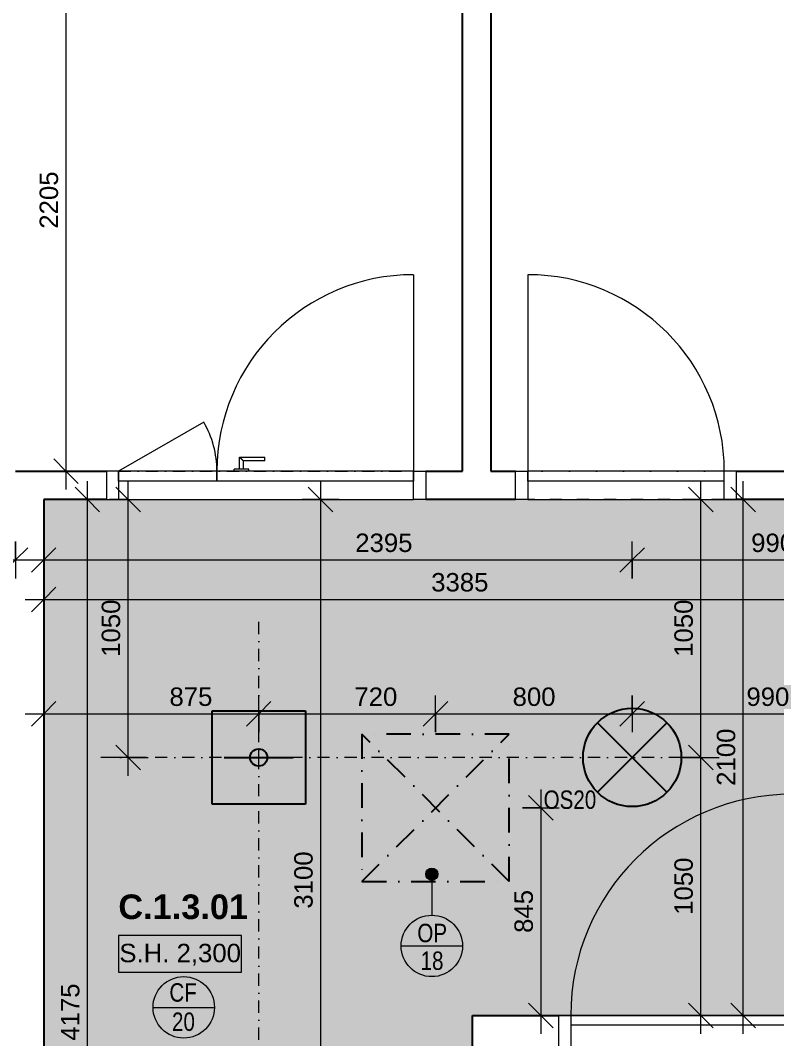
# Model space of a CAD drawing. Header units: millimetres. Extents: x -48113 to -1543, y -7799 to 11925.
# Drawn here: x -42315 to -39237, y -571 to 3573 of the extents above; entities that cross this region are included whole.
import ezdxf

# ---------------------------------------------------------------- set-up
doc = ezdxf.new("R2010")
doc.units = ezdxf.units.MM
for name, pattern in [('ABMV_DashDot_2_2mm-S0_6mm', [110, 50, -30, 0, -30]), ('HA_DashDot_2_2mm-S0_6mm', [110, 50, -30, 0, -30]), ('HA_DashDot_4mm-S1mm', [200, 100, -50, 0, -50])]:
    doc.linetypes.add(name, pattern=pattern)
for name, color, linetype, lineweight in [('A-____-____-DIMS', 9, 'Continuous', 5), ('A-____-____-DIMS-50', 9, 'Continuous', 5), ('A-AREA-____-IDEN', 9, 'Continuous', 9), ('A-CLNG-____-IDEN', 9, 'Continuous', 9), ('A-CLNG-____-PATT', 9, 'Continuous', 9), ('A-DETL-____-OTLN', 9, 'Continuous', 25), ('A-DETL-____-THIN', 9, 'Continuous', 9), ('A-DETL-GENF-OTLN', 9, 'Continuous', 9), ('A-DOOR-____-MCUT', 9, 'HA_DashDot_2_2mm-S0_6mm', 9), ('A-DOOR-____-OTLN', 9, 'Continuous', 9), ('A-DOOR-FRAM-OTLN', 9, 'Continuous', 9), ('A-FLOR-____-OVHD', 9, 'HA_DashDot_4mm-S1mm', 25), ('A-GENM-____-IDEN', 9, 'Continuous', 9), ('E-LITE-EQPM-IDEN', 9, 'Continuous', 9), ('E-LITE-EQPM-OTLN', 9, 'Continuous', 9), ('G-____-____-DIMS', 9, 'Continuous', 5), ('I-WALL-____-MCUT', 9, 'Continuous', 25)]:
    doc.layers.add(name, color=color, linetype=linetype, lineweight=lineweight)
doc.styles.add('Arial_1', font='arial.ttf', dxfattribs={"height": 75})
doc.styles.add('Arial_2', font='arial.ttf', dxfattribs={"width": 0.8, "height": 75})
doc.styles.add('Arial_B', font='arialbd.ttf', dxfattribs={"height": 100})
doc.dimstyles.new('Inner_Dimensions', dxfattribs={"dimscale": 304.8, "dimtxt": 76.519455, "dimasz": 0.328084, "dimexe": 0.246063, "dimexo": 0.0625, "dimgap": 0.032808, "dimtad": 1, "dimdec": 0, "dimzin": 0, "dimdsep": 46, "dimtxsty": 'Arial_1', "dimblk1": 'OBLIQUE', "dimblk2": 'OBLIQUE', "dimsah": 1, "dimcen": 0.09, "dimdle": 0.246063, "dimazin": 0, "dimtfac": 1, "dimtdec": 4, "dimtix": 1, "dimtmove": 0, "dimatfit": 3, "dimfxl": 0.246063, "dimfxlon": 1, "dimtvp": 1, "dimtolj": 1, "dimtzin": 0, "dimlwd": 9, "dimlwe": 9, "dimarcsym": 2})
doc.dimstyles.new('Inner_Dimensions_1', dxfattribs={"dimscale": 304.8, "dimtxt": 76.519455, "dimasz": 0.328084, "dimexe": 0.246063, "dimexo": 0.0625, "dimgap": 0.032808, "dimtad": 1, "dimdec": 0, "dimzin": 0, "dimdsep": 46, "dimtxsty": 'Arial_1', "dimblk1": 'OBLIQUE', "dimblk2": 'OBLIQUE', "dimsah": 1, "dimcen": 0.09, "dimdle": 0.246063, "dimazin": 0, "dimtfac": 1, "dimtdec": 4, "dimtix": 1, "dimtmove": 2, "dimatfit": 3, "dimfxl": 0.246063, "dimfxlon": 1, "dimtvp": 1, "dimtolj": 1, "dimtzin": 0, "dimlwd": 9, "dimlwe": 9, "dimarcsym": 2})

# ---------------------------------------------------------------- blocks, each defined once
blk = doc.blocks.new('HA_DR_Single_Swing_Solid - In_BJ_900x2100_Vstup-2040224-DPS_1NP-C')
at = {"layer": 'A-DOOR-____-MCUT'}
for p, q in [((-450, 125), (450, 125)), ((-450, -125), (450, -125))]:
    blk.add_line(p, q, dxfattribs=at)
at = {"layer": 'A-DOOR-____-OTLN', "lineweight": 5}
blk.add_line((450, 1025), (450, 125), dxfattribs=at)
at = {"layer": 'A-DOOR-____-OTLN'}
for p, q in [((-500, 125), (500, 125)), ((450, 125), (-450, 125)), ((-450, 125), (-450, 85)), ((450, 125), (450, 85)), ((450, 85), (-450, 85)), ((-500, -125), (500, -125))]:
    blk.add_line(p, q, dxfattribs=at)
at = {"layer": 'A-DOOR-____-OTLN', "lineweight": 5}
blk.add_arc((450, 125), 900, 90, 180, dxfattribs=at)
at = {"layer": 'A-DOOR-FRAM-OTLN'}
for p, q in [((-500, 125), (-500, -125)), ((-450, 125), (-500, 125)), ((-450, 125), (-450, -125)), ((450, -125), (450, 125)), ((450, 125), (500, 125)), ((500, 125), (500, -125)), ((-500, -125), (-450, -125)), ((-450, -125), (450, -125)), ((500, -125), (450, -125))]:
    blk.add_line(p, q, dxfattribs=at)
blk = doc.blocks.new('HA_DR_Double_Swing_Solid - In_BJ_1200x2100_800-1662813-DPS_1NP-C')
at = {"layer": 'A-DOOR-____-MCUT'}
for p, q in [((-600, 57.5), (600, 57.5)), ((-600, -57.5), (600, -57.5))]:
    blk.add_line(p, q, dxfattribs=at)
at = {"layer": 'A-DOOR-____-OTLN', "lineweight": 5}
for p, q in [((600, 857.5), (600, 57.5)), ((-253.6, 257.5), (-600, 57.5))]:
    blk.add_line(p, q, dxfattribs=at)
at = {"layer": 'A-DOOR-____-OTLN'}
for p, q in [((-107.5, 65.5), (-107.5, 115)), ((-107.5, 115), (-5, 115)), ((-92.5, 100), (-92.5, 65.5)), ((-5, 100), (-92.5, 100)), ((-5, 100), (-5, 115)), ((-200, 57.5), (-600, 57.5)), ((-600, 17.5), (-600, 57.5)), ((-200, 17.5), (-200, 57.5)), ((600, 57.5), (-200, 57.5)), ((-200, 57.5), (-200, 17.5)), ((-70, 65.5), (-130, 65.5)), ((-130, 57.5), (-130, 65.5)), ((-70, 57.5), (-70, 65.5)), ((600, 57.5), (600, 17.5)), ((-200, 17.5), (-600, 17.5)), ((600, 17.5), (-200, 17.5))]:
    blk.add_line(p, q, dxfattribs=at)
at = {"layer": 'A-DOOR-____-OTLN', "lineweight": 5}
for centre, radius, start, end in [((600, 57.5), 800, 90, 180), ((-600, 57.5), 400, 360, 30)]:
    blk.add_arc(centre, radius, start, end, dxfattribs=at)
at = {"layer": 'A-DOOR-____-OTLN'}
blk.add_open_spline([(-107.5, 115), (-107.5, 115), (-107.4, 114.9), (-106.9, 114.4), (-106.5, 114), (-106.1, 113.6), (-105.6, 113.1), (-105.2, 112.7), (-104.6, 112.1), (-103.9, 111.4), (-103.3, 110.8), (-102.9, 110.4), (-102.4, 109.9), (-101.9, 109.4), (-101.5, 109), (-101, 108.5), (-100.5, 108), (-100, 107.5), (-99.5, 107), (-99, 106.5), (-98.5, 106), (-98.1, 105.6), (-97.6, 105.1), (-97.1, 104.6), (-96.7, 104.2), (-96.2, 103.7), (-95.8, 103.3), (-95.3, 102.8), (-94.8, 102.3), (-94.4, 101.9), (-93.9, 101.4), (-93.5, 101), (-93.1, 100.6), (-92.6, 100.1), (-92.5, 100), (-92.5, 100)], degree=3, knots=[0, 0, 0, 0, 0.083333, 0.125, 0.166667, 0.208333, 0.229167, 0.25, 0.291667, 0.333333, 0.354167, 0.375, 0.395833, 0.416667, 0.4375, 0.458333, 0.479167, 0.5, 0.520833, 0.541667, 0.5625, 0.583333, 0.604167, 0.625, 0.645833, 0.666667, 0.6875, 0.708333, 0.75, 0.770833, 0.791667, 0.833333, 0.875, 0.916667, 1, 1, 1, 1], dxfattribs=at)
at = {"layer": 'A-DOOR-FRAM-OTLN'}
for p, q in [((-650, 57.5), (-650, -57.5)), ((-600, 57.5), (-650, 57.5)), ((-600, 57.5), (-600, -57.5)), ((600, -57.5), (600, 57.5)), ((600, 57.5), (650, 57.5)), ((650, 57.5), (650, -57.5)), ((-650, -57.5), (-600, -57.5)), ((-600, -57.5), (600, -57.5)), ((650, -57.5), (600, -57.5))]:
    blk.add_line(p, q, dxfattribs=at)
blk = doc.blocks.new('HA_DR_Single_Swing_Solid - In_BJ_800x2100-2040331-DPS_1NP-C')
at = {"layer": 'A-DOOR-____-MCUT'}
for p, q in [((-400, 57.5), (400, 57.5)), ((-400, -57.5), (400, -57.5))]:
    blk.add_line(p, q, dxfattribs=at)
at = {"layer": 'A-DOOR-____-OTLN'}
for p, q in [((-400, -17.5), (-400, -57.5)), ((-400, -17.5), (400, -17.5)), ((400, -17.5), (400, -57.5)), ((-400, -57.5), (400, -57.5))]:
    blk.add_line(p, q, dxfattribs=at)
at = {"layer": 'A-DOOR-____-OTLN', "lineweight": 5}
blk.add_line((400, -857.5), (400, -57.5), dxfattribs=at)
blk.add_arc((400, -57.5), 800, 180, 270, dxfattribs=at)
at = {"layer": 'A-DOOR-FRAM-OTLN'}
for p, q in [((-400, 57.5), (-450, 57.5)), ((-450, 57.5), (-450, -57.5)), ((400, 57.5), (-400, 57.5)), ((-400, 57.5), (-400, -57.5)), ((400, -57.5), (400, 57.5)), ((400, 57.5), (450, 57.5)), ((450, 57.5), (450, -57.5)), ((-450, -57.5), (-400, -57.5)), ((450, -57.5), (400, -57.5))]:
    blk.add_line(p, q, dxfattribs=at)
blk = doc.blocks.new('HA_LF_GenericSymbol - OS20_chodby-1935301-DPS_1NP-C')
at = {"layer": 'E-LITE-EQPM-OTLN', "color": 11, "lineweight": 25}
for p, q in [((141.4, 141.4), (-141.4, -141.4)), ((-141.4, 141.4), (141.4, -141.4))]:
    blk.add_line(p, q, dxfattribs=at)
blk.add_circle((0, 0), 200, dxfattribs=at)
blk = doc.blocks.new('DIMBLOCK52-DPS_1NP-C')
at = {"layer": 'A-____-____-DIMS-50', "lineweight": 9, "transparency": 16777216}
for p, q in [((-42219.9, 1452.1), (-42219.9, 1302.1)), ((-42219.9, 1377.1), (-42219.9, 1452.1)), ((-39824.9, 1302.1), (-39824.9, 1452.1)), ((-42219.9, 1377.1), (-42169.9, 1427.1)), ((-39824.9, 1377.1), (-39774.9, 1427.1)), ((-42294.9, 1377.1), (-39824.9, 1377.1)), ((-42219.9, 1377.1), (-42269.9, 1327.1)), ((-39824.9, 1377.1), (-39874.9, 1327.1)), ((-39824.9, 1377.1), (-39824.9, 1302.1))]:
    blk.add_line(p, q, dxfattribs=at)
at = {"layer": 'A-____-____-DIMS-50', "color": 0, "lineweight": 9, "transparency": 16777216, "insert": (-40951.9, 1484.5), "char_height": 75, "width": 276.883, "attachment_point": 1, "line_spacing_factor": 0.941778, "style": 'Arial_1'}
blk.add_mtext('2395', dxfattribs=at)
blk = doc.blocks.new('_Oblique')
at = {"color": 0, "linetype": 'ByBlock', "lineweight": -2}
blk.add_line((-0.5, -0.5), (0.5, 0.5), dxfattribs=at)
blk = doc.blocks.new('DIMBLOCK53-DPS_1NP-C')
at = {"layer": 'A-____-____-DIMS-50', "lineweight": 9, "transparency": 16777216}
for p, q in [((-39824.9, 1302.1), (-39824.9, 1452.1)), ((-38834.9, 1452.1), (-38834.9, 1302.1)), ((-38834.9, 1377.1), (-38834.9, 1452.1)), ((-39824.9, 1377.1), (-39774.9, 1427.1)), ((-38834.9, 1377.1), (-38784.9, 1427.1)), ((-39824.9, 1377.1), (-39874.9, 1327.1)), ((-39824.9, 1377.1), (-38834.9, 1377.1)), ((-39824.9, 1377.1), (-39824.9, 1302.1)), ((-38834.9, 1377.1), (-38884.9, 1327.1))]:
    blk.add_line(p, q, dxfattribs=at)
at = {"layer": 'A-____-____-DIMS-50', "color": 0, "lineweight": 9, "transparency": 16777216, "insert": (-39340.5, 1484.5), "char_height": 75, "width": 207.662, "attachment_point": 1, "line_spacing_factor": 0.941778, "style": 'Arial_1'}
blk.add_mtext('990', dxfattribs=at)
blk = doc.blocks.new('DIMBLOCK68-DPS_1NP-C')
at = {"layer": 'A-____-____-DIMS-50', "lineweight": 9, "transparency": 16777216}
for p, q in [((-41092.9, 1623.2), (-41142.9, 1673.2)), ((-41092.9, 1698.2), (-41092.9, -1476.8)), ((-41017.9, 1623.2), (-41167.9, 1623.2)), ((-41092.9, 1623.2), (-41042.9, 1573.2)), ((-41092.9, 1623.2), (-41017.9, 1623.2)), ((-41092.9, -1476.8), (-41142.9, -1426.8)), ((-41167.9, -1476.8), (-41017.9, -1476.8)), ((-41092.9, -1476.8), (-41167.9, -1476.8)), ((-41092.9, -1476.8), (-41042.9, -1526.8))]:
    blk.add_line(p, q, dxfattribs=at)
at = {"layer": 'A-____-____-DIMS-50', "color": 0, "lineweight": 9, "transparency": 16777216, "insert": (-41200.3, -42.2), "char_height": 75, "width": 276.883, "attachment_point": 1, "rotation": 90, "line_spacing_factor": 0.941778, "style": 'Arial_1'}
blk.add_mtext('3100', dxfattribs=at)
blk = doc.blocks.new('HA_TAG_GM_Products - Generic-588599-DPS_1NP-C')
at = {"layer": 'A-GENM-____-IDEN'}
blk.add_line((-2.5, 0), (2.5, 0), dxfattribs=at)
blk.add_circle((0, 0), 2.5, dxfattribs=at)
blk = doc.blocks.new('Spot Elevations - Generic-448778-DPS_1NP-C')
at = {"layer": 'G-____-____-DIMS', "lineweight": 9}
for p, q in [((-5, 0), (-5, 3)), ((-5, 3), (5, 3)), ((5, 3), (5, 0)), ((5, 0), (-5, 0))]:
    blk.add_line(p, q, dxfattribs=at)
blk = doc.blocks.new('HA_Tag_Ceiling - Group _ Type Mark-1700485-DPS_1NP-C')
at = {"layer": 'A-CLNG-____-IDEN'}
blk.add_line((-2.5, 0), (2.5, 0), dxfattribs=at)
blk.add_circle((0, 0), 2.5, dxfattribs=at)
blk = doc.blocks.new('DIMBLOCK103-DPS_1NP-C')
at = {"layer": 'A-____-____-DIMS-50', "lineweight": 9, "transparency": 16777216}
for p, q in [((-39545.6, 573.2), (-39595.6, 623.2)), ((-39620.6, 573.2), (-39470.6, 573.2)), ((-39545.6, 573.2), (-39620.6, 573.2)), ((-39545.6, -551.8), (-39545.6, 573.2)), ((-39545.6, 573.2), (-39495.6, 523.2)), ((-39545.6, -476.8), (-39595.6, -426.8)), ((-39620.6, -476.8), (-39470.6, -476.8)), ((-39545.6, -476.8), (-39620.6, -476.8)), ((-39545.6, -476.8), (-39495.6, -526.8))]:
    blk.add_line(p, q, dxfattribs=at)
at = {"layer": 'A-____-____-DIMS-50', "color": 0, "lineweight": 9, "transparency": 16777216, "insert": (-39653, -67.2), "char_height": 75, "width": 276.883, "attachment_point": 1, "rotation": 90, "line_spacing_factor": 0.941778, "style": 'Arial_1'}
blk.add_mtext('1050', dxfattribs=at)
blk = doc.blocks.new('DIMBLOCK104-DPS_1NP-C')
at = {"layer": 'A-____-____-DIMS-50', "lineweight": 9, "transparency": 16777216}
for p, q in [((-39545.6, 1623.2), (-39595.6, 1673.2)), ((-39545.6, 573.2), (-39545.6, 1698.2)), ((-39620.6, 1623.2), (-39470.6, 1623.2)), ((-39545.6, 1623.2), (-39620.6, 1623.2)), ((-39545.6, 1623.2), (-39495.6, 1573.2)), ((-39545.6, 573.2), (-39595.6, 623.2)), ((-39620.6, 573.2), (-39470.6, 573.2)), ((-39545.6, 573.2), (-39620.6, 573.2)), ((-39545.6, 573.2), (-39495.6, 523.2))]:
    blk.add_line(p, q, dxfattribs=at)
at = {"layer": 'A-____-____-DIMS-50', "color": 0, "lineweight": 9, "transparency": 16777216, "insert": (-39653, 982.8), "char_height": 75, "width": 276.883, "attachment_point": 1, "rotation": 90, "line_spacing_factor": 0.941778, "style": 'Arial_1'}
blk.add_mtext('1050', dxfattribs=at)
blk = doc.blocks.new('DIMBLOCK105-DPS_1NP-C')
at = {"layer": 'A-____-____-DIMS-50', "lineweight": 9, "transparency": 16777216}
for p, q in [((-40196.6, 368.2), (-40246.6, 418.2)), ((-40196.6, 443.2), (-40196.6, -551.8)), ((-40271.6, 368.2), (-40121.6, 368.2)), ((-40196.6, 368.2), (-40271.6, 368.2)), ((-40196.6, 368.2), (-40146.6, 318.2)), ((-40196.6, -476.8), (-40246.6, -426.8)), ((-40121.6, -476.8), (-40271.6, -476.8)), ((-40196.6, -476.8), (-40146.6, -526.8)), ((-40196.6, -476.8), (-40121.6, -476.8))]:
    blk.add_line(p, q, dxfattribs=at)
at = {"layer": 'A-____-____-DIMS-50', "color": 0, "lineweight": 9, "transparency": 16777216, "insert": (-40303.9, -140.8), "char_height": 75, "width": 207.662, "attachment_point": 1, "rotation": 90, "line_spacing_factor": 0.941778, "style": 'Arial_1'}
blk.add_mtext('845', dxfattribs=at)
blk = doc.blocks.new('DIMBLOCK106-DPS_1NP-C')
at = {"layer": 'A-____-____-DIMS-50', "lineweight": 9, "transparency": 16777216}
for p, q in [((-41876.5, 1623.2), (-41926.5, 1673.2)), ((-41876.5, 498.2), (-41876.5, 1698.2)), ((-41951.5, 1623.2), (-41801.5, 1623.2)), ((-41876.5, 1623.2), (-41951.5, 1623.2)), ((-41876.5, 1623.2), (-41826.5, 1573.2)), ((-41876.5, 573.2), (-41926.5, 623.2)), ((-41801.5, 573.2), (-41951.5, 573.2)), ((-41876.5, 573.2), (-41826.5, 523.2)), ((-41876.5, 573.2), (-41801.5, 573.2))]:
    blk.add_line(p, q, dxfattribs=at)
at = {"layer": 'A-____-____-DIMS-50', "color": 0, "lineweight": 9, "transparency": 16777216, "insert": (-41983.9, 982.8), "char_height": 75, "width": 276.883, "attachment_point": 1, "rotation": 90, "line_spacing_factor": 0.941778, "style": 'Arial_1'}
blk.add_mtext('1050', dxfattribs=at)
blk = doc.blocks.new('DIMBLOCK107-DPS_1NP-C')
at = {"layer": 'A-____-____-DIMS-50', "lineweight": 9, "transparency": 16777216}
for p, q in [((-42219.9, 825.7), (-42219.9, 675.7)), ((-42219.9, 750.7), (-42219.9, 825.7)), ((-42219.9, 750.7), (-42169.9, 800.7)), ((-41344.9, 675.7), (-41344.9, 825.7)), ((-41344.9, 750.7), (-41294.9, 800.7)), ((-42294.9, 750.7), (-41344.9, 750.7)), ((-42219.9, 750.7), (-42269.9, 700.7)), ((-41344.9, 750.7), (-41394.9, 700.7)), ((-41344.9, 750.7), (-41344.9, 675.7))]:
    blk.add_line(p, q, dxfattribs=at)
at = {"layer": 'A-____-____-DIMS-50', "color": 0, "lineweight": 9, "transparency": 16777216, "insert": (-41708.1, 858), "char_height": 75, "width": 207.662, "attachment_point": 1, "line_spacing_factor": 0.941778, "style": 'Arial_1'}
blk.add_mtext('875', dxfattribs=at)
blk = doc.blocks.new('DIMBLOCK108-DPS_1NP-C')
at = {"layer": 'A-____-____-DIMS-50', "lineweight": 9, "transparency": 16777216}
for p, q in [((-41344.9, 675.7), (-41344.9, 825.7)), ((-41344.9, 750.7), (-41294.9, 800.7)), ((-40624.9, 675.7), (-40624.9, 825.7)), ((-40624.9, 750.7), (-40574.9, 800.7)), ((-41344.9, 750.7), (-41394.9, 700.7)), ((-41344.9, 750.7), (-40624.9, 750.7)), ((-41344.9, 750.7), (-41344.9, 675.7)), ((-40624.9, 750.7), (-40674.9, 700.7)), ((-40624.9, 750.7), (-40624.9, 675.7))]:
    blk.add_line(p, q, dxfattribs=at)
at = {"layer": 'A-____-____-DIMS-50', "color": 0, "lineweight": 9, "transparency": 16777216, "insert": (-40955.4, 858), "char_height": 75, "width": 207.662, "attachment_point": 1, "line_spacing_factor": 0.941778, "style": 'Arial_1'}
blk.add_mtext('720', dxfattribs=at)
blk = doc.blocks.new('DIMBLOCK109-DPS_1NP-C')
at = {"layer": 'A-____-____-DIMS-50', "lineweight": 9, "transparency": 16777216}
for p, q in [((-40624.9, 675.7), (-40624.9, 825.7)), ((-40624.9, 750.7), (-40574.9, 800.7)), ((-39824.9, 825.7), (-39824.9, 675.7)), ((-39824.9, 750.7), (-39824.9, 825.7)), ((-39824.9, 750.7), (-39774.9, 800.7)), ((-40624.9, 750.7), (-40674.9, 700.7)), ((-40624.9, 750.7), (-39824.9, 750.7)), ((-40624.9, 750.7), (-40624.9, 675.7)), ((-39824.9, 750.7), (-39874.9, 700.7))]:
    blk.add_line(p, q, dxfattribs=at)
at = {"layer": 'A-____-____-DIMS-50', "color": 0, "lineweight": 9, "transparency": 16777216, "insert": (-40311.4, 858), "char_height": 75, "width": 207.662, "attachment_point": 1, "line_spacing_factor": 0.941778, "style": 'Arial_1'}
blk.add_mtext('800', dxfattribs=at)
blk = doc.blocks.new('DIMBLOCK110-DPS_1NP-C')
at = {"layer": 'A-____-____-DIMS-50', "lineweight": 9, "transparency": 16777216}
for p, q in [((-39824.9, 825.7), (-39824.9, 675.7)), ((-39824.9, 750.7), (-39824.9, 825.7)), ((-39824.9, 750.7), (-39774.9, 800.7)), ((-38834.9, 825.7), (-38834.9, 675.7)), ((-38834.9, 750.7), (-38834.9, 825.7)), ((-38834.9, 750.7), (-38784.9, 800.7)), ((-39824.9, 750.7), (-39874.9, 700.7)), ((-39824.9, 750.7), (-38759.9, 750.7)), ((-38834.9, 750.7), (-38884.9, 700.7))]:
    blk.add_line(p, q, dxfattribs=at)
at = {"layer": 'A-____-____-DIMS-50', "color": 0, "lineweight": 9, "transparency": 16777216, "insert": (-39359.7, 858), "char_height": 75, "width": 207.662, "attachment_point": 1, "line_spacing_factor": 0.941778, "style": 'Arial_1'}
blk.add_mtext('990', dxfattribs=at)
blk = doc.blocks.new('DIMBLOCK135-DPS_1NP-C')
at = {"layer": 'A-____-____-DIMS-50', "lineweight": 9, "transparency": 16777216}
for p, q in [((-42129.2, 3943.2), (-42179.2, 3993.2)), ((-42204.2, 3943.2), (-42054.2, 3943.2)), ((-42129.2, 3943.2), (-42204.2, 3943.2)), ((-42129.2, 3943.2), (-42129.2, 1663.2)), ((-42129.2, 3943.2), (-42079.2, 3893.2)), ((-42129.2, 1738.2), (-42179.2, 1788.2)), ((-42054.2, 1738.2), (-42204.2, 1738.2)), ((-42129.2, 1738.2), (-42079.2, 1688.2)), ((-42129.2, 1738.2), (-42054.2, 1738.2))]:
    blk.add_line(p, q, dxfattribs=at)
at = {"layer": 'A-____-____-DIMS-50', "color": 0, "lineweight": 9, "transparency": 16777216, "insert": (-42236.6, 2725.3), "char_height": 75, "width": 276.883, "attachment_point": 1, "rotation": 90, "line_spacing_factor": 0.941778, "style": 'Arial_1'}
blk.add_mtext('2205', dxfattribs=at)
blk = doc.blocks.new('DIMBLOCK137-DPS_1NP-C')
at = {"layer": 'A-____-____-DIMS-50', "lineweight": 9, "transparency": 16777216}
for p, q in [((-43584.9, 1302.1), (-43584.9, 1452.1)), ((-42334.9, 1452.1), (-42334.9, 1302.1)), ((-42334.9, 1377.1), (-42334.9, 1452.1)), ((-43584.9, 1377.1), (-43534.9, 1427.1)), ((-42334.9, 1377.1), (-42284.9, 1427.1)), ((-43584.9, 1377.1), (-43634.9, 1327.1)), ((-43584.9, 1377.1), (-42259.9, 1377.1)), ((-43584.9, 1377.1), (-43584.9, 1302.1)), ((-42334.9, 1377.1), (-42384.9, 1327.1))]:
    blk.add_line(p, q, dxfattribs=at)
at = {"layer": 'A-____-____-DIMS-50', "color": 0, "lineweight": 9, "transparency": 16777216, "insert": (-43075.3, 1484.5), "char_height": 75, "width": 276.883, "attachment_point": 1, "line_spacing_factor": 0.941778, "style": 'Arial_1'}
blk.add_mtext('1250', dxfattribs=at)
blk = doc.blocks.new('DIMBLOCK142-DPS_1NP-C')
at = {"layer": 'A-____-____-DIMS-50', "lineweight": 9, "transparency": 16777216}
for p, q in [((-42219.9, 1291.4), (-42219.9, 1141.4)), ((-42219.9, 1216.4), (-42219.9, 1291.4)), ((-38834.9, 1291.4), (-38834.9, 1141.4)), ((-38834.9, 1216.4), (-38834.9, 1291.4)), ((-42219.9, 1216.4), (-42169.9, 1266.4)), ((-38834.9, 1216.4), (-38784.9, 1266.4)), ((-42294.9, 1216.4), (-38759.9, 1216.4)), ((-42219.9, 1216.4), (-42269.9, 1166.4)), ((-38834.9, 1216.4), (-38884.9, 1166.4))]:
    blk.add_line(p, q, dxfattribs=at)
at = {"layer": 'A-____-____-DIMS-50', "color": 0, "lineweight": 9, "transparency": 16777216, "insert": (-40642.8, 1323.8), "char_height": 75, "width": 276.883, "attachment_point": 1, "line_spacing_factor": 0.941778, "style": 'Arial_1'}
blk.add_mtext('3385', dxfattribs=at)
blk = doc.blocks.new('DIMBLOCK143-DPS_1NP-C')
at = {"layer": 'A-____-____-DIMS-50', "lineweight": 9, "transparency": 16777216}
for p, q in [((-39372.9, 1623.2), (-39422.9, 1673.2)), ((-39372.9, -551.8), (-39372.9, 1698.2)), ((-39447.9, 1623.2), (-39297.9, 1623.2)), ((-39372.9, 1623.2), (-39447.9, 1623.2)), ((-39372.9, 1623.2), (-39322.9, 1573.2)), ((-39372.9, -476.8), (-39422.9, -426.8)), ((-39447.9, -476.8), (-39297.9, -476.8)), ((-39372.9, -476.8), (-39447.9, -476.8)), ((-39372.9, -476.8), (-39322.9, -526.8))]:
    blk.add_line(p, q, dxfattribs=at)
at = {"layer": 'A-____-____-DIMS-50', "color": 0, "lineweight": 9, "transparency": 16777216, "insert": (-39480.3, 457.8), "char_height": 75, "width": 276.883, "attachment_point": 1, "rotation": 90, "line_spacing_factor": 0.941778, "style": 'Arial_1'}
blk.add_mtext('2100', dxfattribs=at)
blk = doc.blocks.new('DIMBLOCK144-DPS_1NP-C')
at = {"layer": 'A-____-____-DIMS-50', "lineweight": 9, "transparency": 16777216}
for p, q in [((-42042.3, 1623.2), (-42092.3, 1673.2)), ((-42042.3, -2626.8), (-42042.3, 1698.2)), ((-41967.3, 1623.2), (-42117.3, 1623.2)), ((-42042.3, 1623.2), (-41992.3, 1573.2)), ((-42042.3, 1623.2), (-41967.3, 1623.2)), ((-42042.3, -2551.8), (-42092.3, -2501.8)), ((-41967.3, -2551.8), (-42117.3, -2551.8)), ((-42042.3, -2551.8), (-41992.3, -2601.8)), ((-42042.3, -2551.8), (-41967.3, -2551.8))]:
    blk.add_line(p, q, dxfattribs=at)
at = {"layer": 'A-____-____-DIMS-50', "color": 0, "lineweight": 9, "transparency": 16777216, "insert": (-42149.7, -579.7), "char_height": 75, "width": 276.883, "attachment_point": 1, "rotation": 90, "line_spacing_factor": 0.941778, "style": 'Arial_1'}
blk.add_mtext('4175', dxfattribs=at)

msp = doc.modelspace()

# ---------------------------------------------------------------- hatches: boundary and pattern name
at = {"layer": 'A-CLNG-____-PATT', "lineweight": 5}
h = msp.add_hatch(color=256, dxfattribs=at)
h.paths.add_polyline_path([(-40574.9, -2551.8), (-40474.9, -2551.8), (-40474.9, -476.8), (-38834.9, -476.8), (-38834.9, 1623.2), (-42219.9, 1623.2), (-42219.9, -2551.8), (-40714.9, -2551.8)])
h.paths.add_polyline_path([(-41344.9, 538.2), (-41354, 539.4), (-41362.4, 542.9), (-41369.7, 548.5), (-41375.2, 555.7), (-41378.7, 564.1), (-41379.9, 573.2), (-41378.7, 582.3), (-41375.2, 590.7), (-41368.6, 598.7), (-41362.4, 603.5), (-41354, 607), (-41344.9, 608.2), (-41335.8, 607), (-41327.4, 603.5), (-41320.2, 598), (-41314.6, 590.7), (-41311.1, 582.3), (-41309.9, 573.2), (-41311.1, 564.1), (-41314.6, 555.7), (-41320.2, 548.5), (-41327.4, 542.9), (-41335.8, 539.4)])
at = {"layer": 'A-DETL-GENF-OTLN'}
msp.add_hatch(color=1, dxfattribs=at).paths.add_polyline_path([(-41344.9, 538.2), (-41335.8, 539.4), (-41327.4, 542.9), (-41320.2, 548.5), (-41314.6, 555.7), (-41311.1, 564.1), (-41309.9, 573.2), (-41311.1, 582.3), (-41314.6, 590.7), (-41320.2, 598), (-41327.4, 603.5), (-41335.8, 607), (-41344.9, 608.2), (-41354, 607), (-41362.4, 603.5), (-41369.7, 598), (-41375.2, 590.7), (-41378.7, 582.3), (-41379.9, 573.2), (-41378.7, 564.1), (-41375.2, 555.7), (-41369.7, 548.5), (-41362.4, 542.9), (-41354, 539.4)])
at = {"layer": 'A-GENM-____-IDEN'}
h = msp.add_hatch(color=256, dxfattribs=at)
edge = h.paths.add_edge_path()
edge.add_arc((-40640.2, 98), 25, 0, 360)

# ---------------------------------------------------------------- linework, layer by layer
at = {"layer": 'A-DETL-____-OTLN', "linetype": 'ABMV_DashDot_2_2mm-S0_6mm', "lineweight": 5}
for p, q in [((-41344.9, -1676.8), (-41344.9, 1143.2)), ((-39624.9, 573.2), (-42004.9, 573.2))]:
    msp.add_line(p, q, dxfattribs=at)
at = {"layer": 'A-DETL-____-OTLN'}
for p, q in [((-41534.9, 763.2), (-41154.9, 763.2)), ((-41534.9, 383.2), (-41534.9, 763.2)), ((-41154.9, 763.2), (-41154.9, 383.2)), ((-41484.9, 573.2), (-41204.9, 573.2)), ((-41154.9, 383.2), (-41534.9, 383.2))]:
    msp.add_line(p, q, dxfattribs=at)
msp.add_circle((-41344.9, 573.2), 35, dxfattribs=at)
at = {"layer": 'A-DETL-____-THIN'}
msp.add_line((-41344.9, 538.2), (-41344.9, 608.2), dxfattribs=at)
for start, end in [(0, 180), (180, 360)]:
    msp.add_arc((-41344.9, 573.2), 35, start, end, dxfattribs=at)
at = {"layer": 'A-FLOR-____-OVHD'}
for p, q in [((-40324.9, 668.2), (-40924.9, 668.2)), ((-40924.9, 668.2), (-40924.9, 68.2)), ((-40324.9, 68.2), (-40924.9, 668.2)), ((-40924.9, 68.2), (-40324.9, 668.2)), ((-40324.9, 68.2), (-40324.9, 668.2)), ((-40924.9, 68.2), (-40324.9, 68.2))]:
    msp.add_line(p, q, dxfattribs=at)
at = {"layer": 'A-GENM-____-IDEN'}
msp.add_line((-40640.2, 98), (-40640.2, -68.8), dxfattribs=at)
msp.add_circle((-40640.2, 98), 25, dxfattribs=at)
at = {"layer": 'I-WALL-____-MCUT'}
for p, q in [((-40399.9, 6428.2), (-40399.9, 1738.2)), ((-40514.9, 1738.2), (-40514.9, 6148.2)), ((-42334.9, 1738.2), (-41964.9, 1738.2)), ((-40664.9, 1738.2), (-40514.9, 1738.2)), ((-40399.9, 1738.2), (-40299.9, 1738.2)), ((-39399.9, 1738.2), (-36959.9, 1738.2)), ((-42219.9, 1623.2), (-42219.9, -1006.8)), ((-41964.9, 1623.2), (-42219.9, 1623.2)), ((-40299.9, 1623.2), (-40664.9, 1623.2)), ((-38834.9, 1623.2), (-39399.9, 1623.2)), ((-40474.9, -2551.8), (-40474.9, -476.8)), ((-40474.9, -476.8), (-40124.9, -476.8))]:
    msp.add_line(p, q, dxfattribs=at)

# ---------------------------------------------------------------- block references
at = {"layer": 'A-CLNG-____-IDEN', "xscale": 49.99999999999998, "yscale": 49.99999999999998, "zscale": 49.99999999999998}
msp.add_blockref('HA_Tag_Ceiling - Group _ Type Mark-1700485-DPS_1NP-C', (-41650, -443.8), dxfattribs=at)
at = {"layer": 'A-DOOR-____-OTLN'}
for name, p in [('HA_DR_Double_Swing_Solid - In_BJ_1200x2100_800-1662813-DPS_1NP-C', (-41314.9, 1680.7)), ('HA_DR_Single_Swing_Solid - In_BJ_900x2100_Vstup-2040224-DPS_1NP-C', (-39624.9, -601.8))]:
    msp.add_blockref(name, p, dxfattribs=at)
at = {"layer": 'A-DOOR-____-OTLN', "rotation": 180}
msp.add_blockref('HA_DR_Single_Swing_Solid - In_BJ_800x2100-2040331-DPS_1NP-C', (-39849.9, 1680.7), dxfattribs=at)
at = {"layer": 'A-GENM-____-IDEN', "xscale": 49.99999999999998, "yscale": 49.99999999999998, "zscale": 49.99999999999998}
msp.add_blockref('HA_TAG_GM_Products - Generic-588599-DPS_1NP-C', (-40640.2, -193.8), dxfattribs=at)
at = {"layer": 'E-LITE-EQPM-OTLN', "color": 11, "lineweight": 25}
msp.add_blockref('HA_LF_GenericSymbol - OS20_chodby-1935301-DPS_1NP-C', (-39824.9, 573.2), dxfattribs=at)
at = {"layer": 'G-____-____-DIMS', "lineweight": 9, "extrusion": (0, 0, -1), "xscale": 49.99999999999998, "yscale": 49.99999999999998, "zscale": 49.99999999999998, "rotation": 180}
msp.add_blockref('Spot Elevations - Generic-448778-DPS_1NP-C', (41665.2, -151), dxfattribs=at)

# ---------------------------------------------------------------- texts
at = {"layer": 'A-AREA-____-IDEN', "lineweight": 5, "insert": (-41916.1, 15.6), "char_height": 100, "width": 653.375, "attachment_point": 1, "style": 'Arial_B'}
msp.add_mtext('C.1.3.01', dxfattribs=at)
at = {"layer": 'A-CLNG-____-IDEN', "lineweight": 5, "char_height": 75, "attachment_point": 1, "style": 'Arial_2'}
for s, insert, width in [('CF', (-41708.4, -345.6), 137.89), ('20', (-41697.8, -464.7), 115.443)]:
    msp.add_mtext(s, dxfattribs=dict(at, insert=insert, width=width))
at = {"layer": 'A-GENM-____-IDEN', "lineweight": 5, "char_height": 75, "attachment_point": 1, "style": 'Arial_2'}
for s, insert, width in [('OP', (-40699.2, -103.7), 147.51), ('18', (-40686, -216.4), 115.443)]:
    msp.add_mtext(s, dxfattribs=dict(at, insert=insert, width=width))
at = {"layer": 'E-LITE-EQPM-IDEN', "lineweight": 5, "insert": (-40185.3, 438.9), "char_height": 75, "width": 262.953, "attachment_point": 1, "style": 'Arial_2'}
msp.add_mtext('OS20', dxfattribs=at)
at = {"layer": 'G-____-____-DIMS', "lineweight": 9, "insert": (-41912, -185.1), "char_height": 75, "width": 592.246, "attachment_point": 1, "line_spacing_factor": 0.941778, "style": 'Arial_1'}
msp.add_mtext('S.H. 2,300', dxfattribs=at)

# ---------------------------------------------------------------- dimensions: what is measured, and where the dimension line sits
at = {"layer": 'A-____-____-DIMS', "lineweight": 9}
for base, p1, p2, override, picture, middle in [((-42129.2, 1738.2), (-42204.2, 3943.2), (-42054.2, 1738.2), {"dimpost": '<>', "dimfxl": 2210.096152}, 'DIMBLOCK135-DPS_1NP-C', (-42177.5, 2840.7)), ((-42042.3, 1623.2), (-41967.3, -2551.8), (-41967.3, 1623.2), {"dimpost": '<>', "dimfxl": 4175}, 'DIMBLOCK144-DPS_1NP-C', (-42090.6, -464.3)), ((-41876.5, 1623.2), (-41801.5, 573.2), (-41951.5, 1623.2), {"dimpost": '<>', "dimfxl": 1060.660172}, 'DIMBLOCK106-DPS_1NP-C', (-41924.8, 1098.2)), ((-41092.9, -1476.8), (-41017.9, 1623.2), (-41167.9, -1476.8), {"dimpost": '<>', "dimfxl": 3103.626911}, 'DIMBLOCK68-DPS_1NP-C', (-41141.2, 73.2)), ((-39545.6, 1623.2), (-39620.6, 573.2), (-39620.6, 1623.2), {"dimpost": '<>', "dimfxl": 1050}, 'DIMBLOCK104-DPS_1NP-C', (-39593.9, 1098.2)), ((-39372.9, 1623.2), (-39447.9, -476.8), (-39447.9, 1623.2), {"dimpost": '<>', "dimfxl": 2100}, 'DIMBLOCK143-DPS_1NP-C', (-39421.2, 573.2)), ((-39545.6, 573.2), (-39620.6, -476.8), (-39620.6, 573.2), {"dimpost": '<>', "dimfxl": 1050}, 'DIMBLOCK103-DPS_1NP-C', (-39593.9, 48.2)), ((-40196.6, -476.8), (-40271.6, 368.2), (-40121.6, -476.8), {"dimpost": '<>', "dimfxl": 858.210347}, 'DIMBLOCK105-DPS_1NP-C', (-40244.8, -54.3))]:
    dim = msp.add_linear_dim(base=base, p1=p1, p2=p2, angle=90, dimstyle='Inner_Dimensions', override=override, dxfattribs=at)
    dim.commit()
    dim.dimension.update_dxf_attribs({"geometry": picture, "text_midpoint": middle})
for base, p1, p2, override, picture, middle in [((-42334.9, 1377.1), (-43584.9, 1302.1), (-42334.9, 1452.1), {"dimpost": '<>', "dimfxl": 1258.967831}, 'DIMBLOCK137-DPS_1NP-C', (-42959.9, 1425.4)), ((-38834.9, 1216.4), (-42219.9, 1291.4), (-38834.9, 1291.4), {"dimpost": '<>', "dimfxl": 3385}, 'DIMBLOCK142-DPS_1NP-C', (-40527.4, 1264.7)), ((-39824.9, 750.7), (-40624.9, 675.7), (-39824.9, 825.7), {"dimpost": '<>', "dimfxl": 813.94103}, 'DIMBLOCK109-DPS_1NP-C', (-40224.9, 799))]:
    dim = msp.add_linear_dim(base=base, p1=p1, p2=p2, dimstyle='Inner_Dimensions', override=override, dxfattribs=at)
    dim.commit()
    dim.dimension.update_dxf_attribs({"geometry": picture, "text_midpoint": middle})
for base, p1, p2, override, picture, middle in [((-39824.9, 1377.1), (-42219.9, 1452.1), (-39824.9, 1302.1), {"dimpost": '<>', "dimfxl": 2399.692689}, 'DIMBLOCK52-DPS_1NP-C', (-40813.4, 1434.5)), ((-38834.9, 1377.1), (-39824.9, 1302.1), (-38834.9, 1452.1), {"dimpost": '<>', "dimfxl": 1001.299156}, 'DIMBLOCK53-DPS_1NP-C', (-39236.7, 1434.5)), ((-41344.9, 750.7), (-42219.9, 825.7), (-41344.9, 675.7), {"dimpost": '<>', "dimfxl": 887.764045}, 'DIMBLOCK107-DPS_1NP-C', (-41604.3, 808)), ((-40624.9, 750.7), (-41344.9, 675.7), (-40624.9, 675.7), {"dimpost": '<>', "dimfxl": 720}, 'DIMBLOCK108-DPS_1NP-C', (-40851.6, 808)), ((-38834.9, 750.7), (-39824.9, 825.7), (-38834.9, 825.7), {"dimpost": '<>', "dimfxl": 990}, 'DIMBLOCK110-DPS_1NP-C', (-39255.9, 808))]:
    dim = msp.add_linear_dim(base=base, p1=p1, p2=p2, dimstyle='Inner_Dimensions_1', override=override, dxfattribs=at)
    dim.commit()
    dim.dimension.update_dxf_attribs({"geometry": picture, "text_midpoint": middle, "dimtype": 160})

doc.saveas('drawing.dxf')
